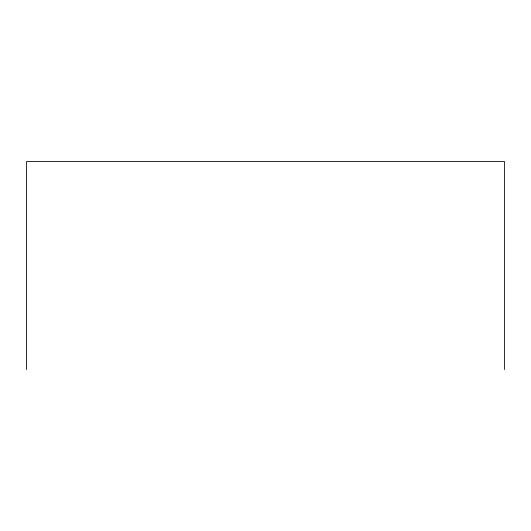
<?xml version="1.0" encoding="UTF-8"?>
<svg xmlns="http://www.w3.org/2000/svg" width="531" height="531" viewBox="0 0 531 531"><rect width="100%" height="100%" fill="white"/><g stroke="black" fill="none" stroke-linecap="round" stroke-linejoin="round"><path stroke-width="0.8" d="M504.45 369.516L504.45 161.484L26.55 161.484L26.55 369.516"/></g></svg>
